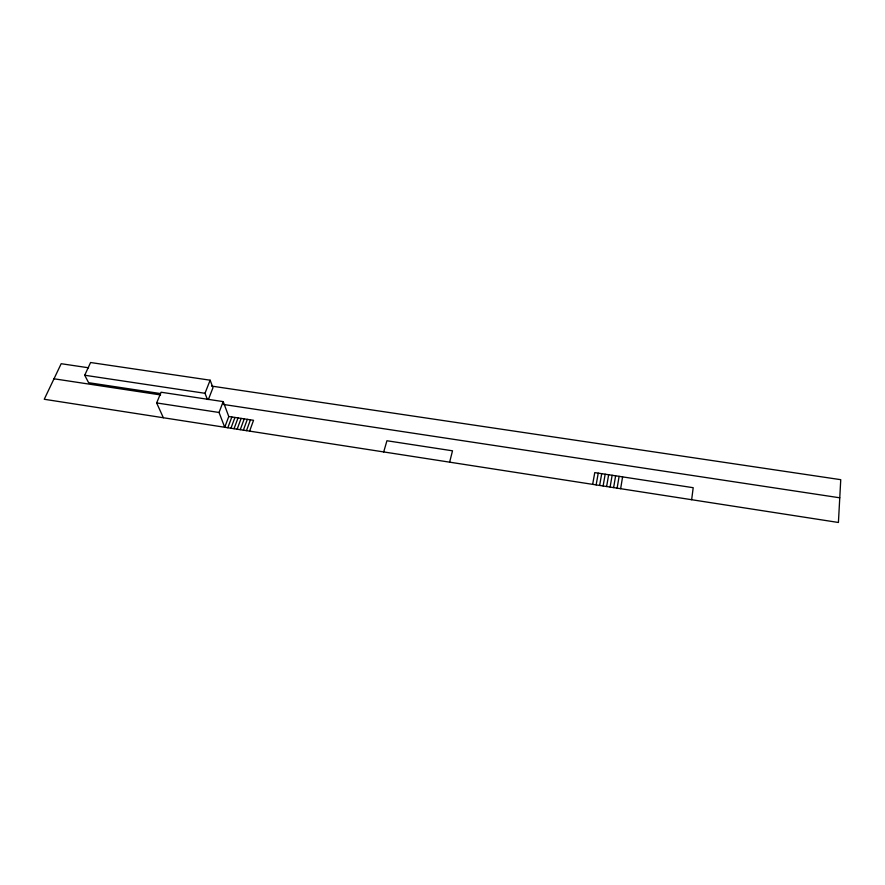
<?xml version="1.0" encoding="UTF-8"?>
<svg xmlns="http://www.w3.org/2000/svg" width="885" height="885" viewBox="0 0 885 885"><rect width="100%" height="100%" fill="white"/><g stroke="black" fill="none" stroke-linecap="round" stroke-linejoin="round"><path stroke-width="1.33" d="M691.65 499.715L693.198 487.701L594.764 472.612L592.662 484.349M620.639 488.697L622.586 476.871M617.133 488.144L619.102 476.34M613.626 487.602L615.617 475.809M610.119 487.06L612.132 475.267M606.623 486.518L608.648 474.736M603.128 485.976L605.174 474.205M599.632 485.434L601.7 473.674M596.147 484.891L598.238 473.143M449.624 462.158L452.512 450.808L386.933 440.752L383.703 451.936M249.614 431.128L253.541 420.298L228.773 416.503L223.197 401.613L161.103 392.232L156.645 402.94L163.36 417.742M246.495 430.641L250.433 419.822M243.375 430.165L247.324 419.346M240.255 429.679L244.227 418.87M237.147 429.192L241.129 418.395M234.038 428.716L238.032 417.93M227.821 427.743L231.848 416.979M230.93 428.229L234.945 417.454M228.773 416.503L224.724 427.267L219.049 412.476L223.197 401.613M208.373 399.555L212.986 387.696L210.143 380.196L90.58 362.518L84.717 375.24L88.611 382.696L160.462 393.559M207.422 399.5L204.988 393.294L210.143 380.196M88.533 367.784L61.187 363.713L44.25 399.268L838.416 522.482L840.75 479.681L211.626 386.092M84.717 375.24L204.988 393.294M54.007 378.791L160.594 394.931M223.451 404.456L839.765 497.801M156.645 402.94L219.049 412.476"/></g></svg>
